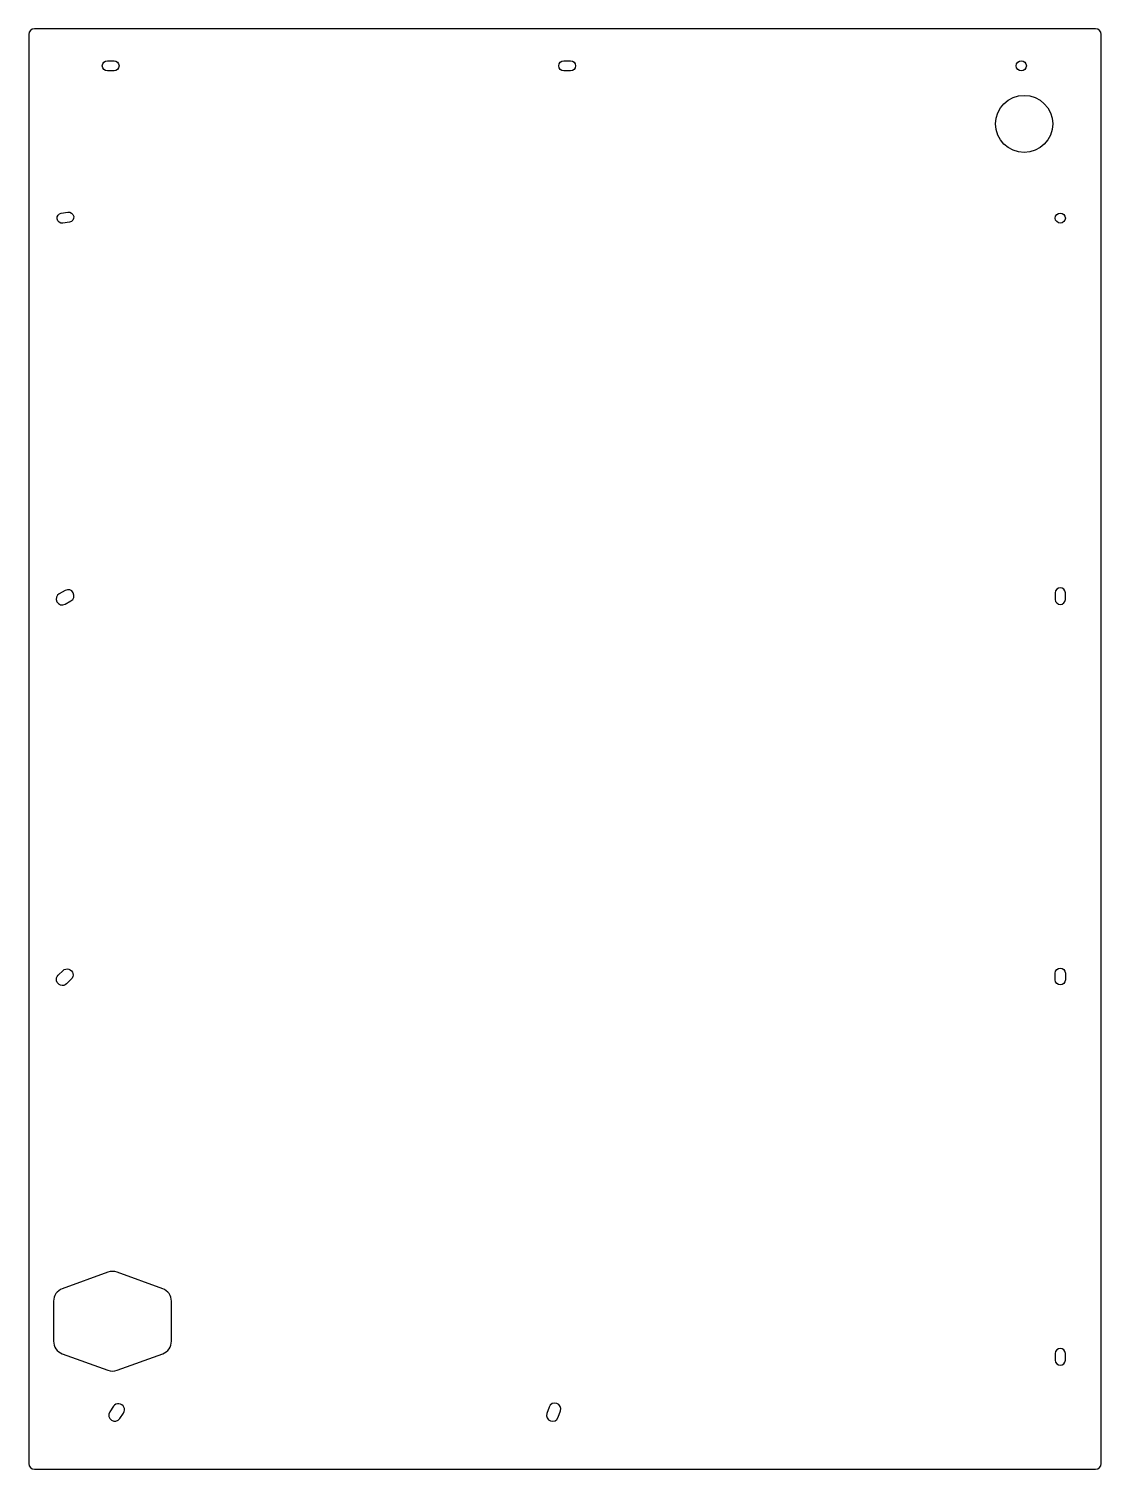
# Model space of a CAD drawing. Header units: millimetres. Extents: x -305 to 259, y -588 to 169.
import ezdxf

# ---------------------------------------------------------------- set-up
doc = ezdxf.new("R2010")
doc.units = ezdxf.units.MM
doc.layers.get('0').update_dxf_attribs({"linetype": 'CONTINUOUS'})

msp = doc.modelspace()

# ---------------------------------------------------------------- linework, layer by layer
for p, q in [((256.3, 169.5), (-301.5, 169.5)), ((-304.5, 166.5), (-304.5, -584.8)), ((259.3, -584.8), (259.3, 166.5)), ((-301.5, -587.8), (256.3, -587.8))]:
    msp.add_line(p, q)
for points in [[(-263.2, 152.65), (-259.7, 152.65, -1), (-259.7, 147.35), (-263.2, 147.35, -1)], [(-19.7, 147.35), (-23.2, 147.35, -1), (-23.2, 152.65), (-19.7, 152.65, -1)], [(-283.12, 67.85), (-286.58, 67.3, -1), (-287.41, 72.54), (-283.95, 73.09, -1)], [(-288.47, -127.49, 1), (-285.41, -133), (-282.35, -131.3, 1), (-285.41, -125.79)], [(240.45, -127, 1), (235.15, -127), (235.15, -130.5, 1), (240.45, -130.5)], [(-289.03, -328.06), (-286.5, -325.65, -1), (-282.16, -330.21), (-284.69, -332.63, -1)], [(235.15, -330.5), (235.15, -327, -1), (240.45, -327), (240.45, -330.5, -1)], [(-234.12, -527.07, 0.315761), (-229.5, -520.49), (-229.5, -499.51, 0.315761), (-234.12, -492.93), (-258.12, -484.24, 0.175461), (-262.88, -484.24), (-286.88, -492.93, 0.315761), (-291.5, -499.51), (-291.5, -520.49, 0.315761), (-286.88, -527.07), (-262.88, -535.76, 0.175461), (-258.12, -535.76)], [(240.45, -527, 1), (235.15, -527), (235.15, -530.5, 1), (240.45, -530.5)], [(-254.71, -558.27, 1), (-259.94, -554.75), (-261.89, -557.66, 1), (-256.66, -561.17)], [(-25.04, -557.2, 1), (-30.99, -555.13), (-32.14, -558.44, 1), (-26.19, -560.51)]]:
    msp.add_lwpolyline(points, format="xyb", close=True)
for centre, radius in [((217.3, 150), 2.65), ((218.8, 119.5), 15), ((237.8, 70), 2.65)]:
    msp.add_circle(centre, radius)
for centre, start, end in [((-301.5, 166.5), 90, 180), ((256.3, 166.5), 0, 90), ((-301.5, -584.8), 180, 270), ((256.3, -584.8), -90, 0)]:
    msp.add_arc(centre, 3, start, end)

doc.saveas('drawing.dxf')
